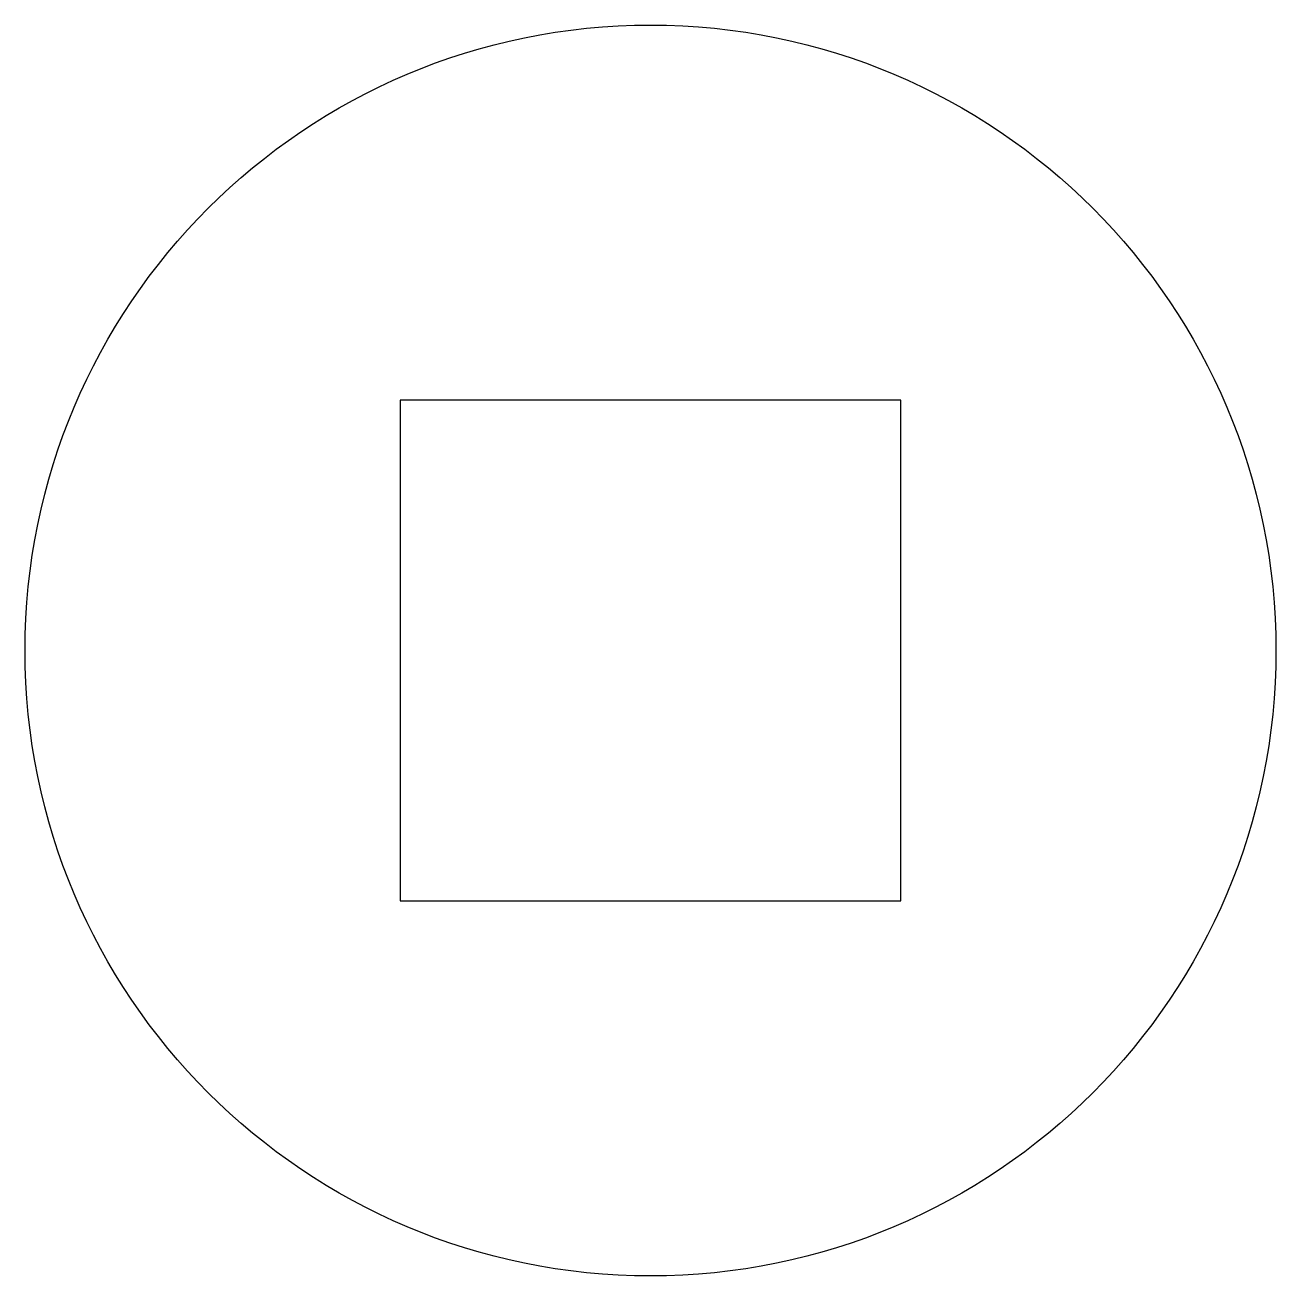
# Model space of a CAD drawing. Header units: metres. Extents: x -25 to 25, y -25 to 25.
import ezdxf

# ---------------------------------------------------------------- set-up
doc = ezdxf.new("R2010")
doc.units = ezdxf.units.M

msp = doc.modelspace()

# ---------------------------------------------------------------- linework, layer by layer
at = {"layer": 'PARAMETRIX'}
for p, q in [((10, 10), (-10, 10)), ((-10, 10), (-10, -10)), ((10, -10), (10, 10)), ((-10, -10), (10, -10))]:
    msp.add_line(p, q, dxfattribs=at)
msp.add_circle((0, 0), 25, dxfattribs=at)

doc.saveas('drawing.dxf')
